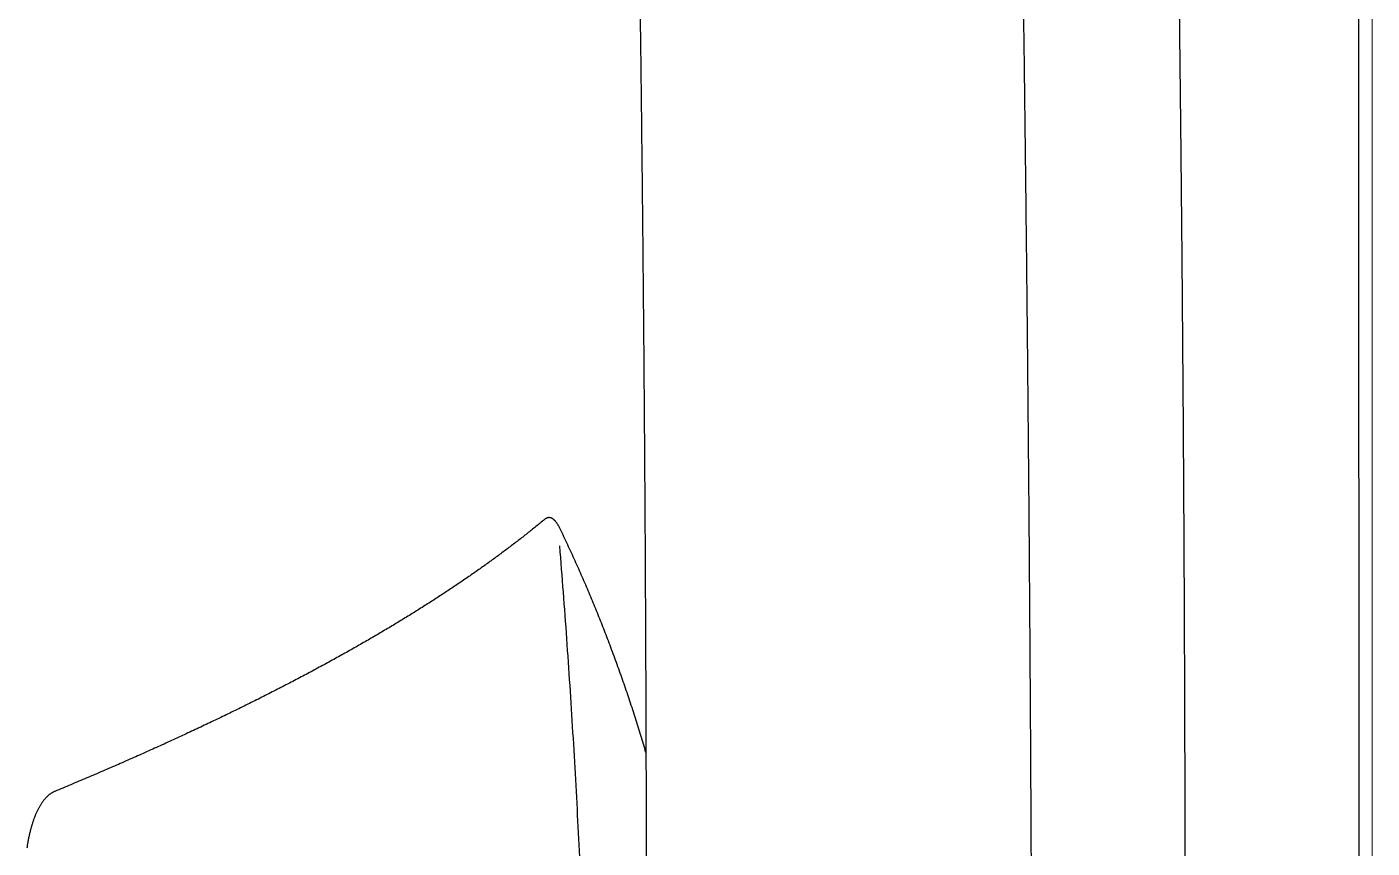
# Model space of a CAD drawing. Extents: x 528 to 612, y 788 to 934.
# Drawn here: x 602.55 to 612.38, y 848.03 to 854.03 of the extents above; entities that cross this region are included whole.
import ezdxf

# ---------------------------------------------------------------- set-up
doc = ezdxf.new("R2010")
doc.units = 0
doc.header["$MEASUREMENT"] = 0
doc.layers.add('1', color=4, linetype='Continuous')

# ---------------------------------------------------------------- blocks, each defined once
blk = doc.blocks.new('2018 FLASH')
at = {"layer": '1', "color": 6, "linetype": 'Continuous', "lineweight": 18}
blk.add_line((84.42, 2.898), (84.42, 81.522), dxfattribs=at)
at = {"layer": '1', "linetype": 'Continuous', "lineweight": 25}
for points, knots in [([(84.2767, 81.4726), (84.2768, 81.4694), (84.2767, 81.4662), (84.2767, 81.4598), (84.2768, 81.4503), (84.2768, 81.4279), (84.2769, 81.3832), (84.2771, 81.2937), (84.2776, 81.1148), (84.2784, 80.7569), (84.2801, 80.0412), (84.2833, 78.6097), (84.286, 77.3828), (84.2912, 74.9289), (84.2944, 73.2929), (84.3032, 68.3851), (84.308, 65.1132), (84.3154, 58.5694), (84.318, 55.2976), (84.3214, 48.7538), (84.323, 42.21), (84.3214, 35.6662), (84.318, 29.1225), (84.3154, 25.8506), (84.308, 19.3068), (84.3032, 16.0349), (84.2914, 9.4911), (84.2844, 6.2193), (84.2767, 2.9474)], [0, 0, 0, 0, 0.000122, 0.000122, 0.000244, 0.000488, 0.000977, 0.001953, 0.003906, 0.007812, 0.015625, 0.03125, 0.0625, 0.0625, 0.125, 0.125, 0.25, 0.25, 0.375, 0.375, 0.5, 0.625, 0.625, 0.75, 0.75, 0.875, 0.875, 1, 1, 1, 1]), ([(83.0502, 39.8852), (83.0508, 40.0521), (83.052, 40.3859), (83.0533, 40.8864), (83.0543, 41.3868), (83.0547, 41.8871), (83.0548, 42.3872), (83.0545, 42.8871), (83.0537, 43.3869), (83.0525, 43.8866), (83.0509, 44.3861), (83.0488, 44.8854), (83.0464, 45.3846), (83.0435, 45.8836), (83.0402, 46.3825), (83.0364, 46.8812), (83.0323, 47.3798), (83.0277, 47.8782), (83.0227, 48.3764), (83.0172, 48.8745), (83.0114, 49.3725), (83.0051, 49.8703), (82.9984, 50.3679), (82.9913, 50.8654), (82.9838, 51.3627), (82.9758, 51.8599), (82.9674, 52.3569), (82.9586, 52.8538), (82.9493, 53.3505), (82.9397, 53.8471), (82.9296, 54.3435), (82.9191, 54.8398), (82.9082, 55.3359), (82.8968, 55.8318), (82.885, 56.3276), (82.8728, 56.8232), (82.8602, 57.3187), (82.8472, 57.8141), (82.8337, 58.3092), (82.8198, 58.8043), (82.8055, 59.2991), (82.7866, 59.9333), (82.7626, 60.7065), (82.7328, 61.6186), (82.7016, 62.5298), (82.669, 63.4401), (82.6349, 64.3497), (82.5994, 65.2583), (82.5624, 66.1661), (82.524, 67.0731), (82.4842, 67.9792), (82.4429, 68.8844), (82.4002, 69.7888), (82.3561, 70.6924), (82.3105, 71.595), (82.2635, 72.4969), (82.215, 73.3979), (82.1651, 74.298), (82.1138, 75.1973), (82.061, 76.0958), (82.0068, 76.9933), (81.9511, 77.8901), (81.8941, 78.786), (81.8548, 79.3829), (81.8352, 79.6812)], [0, 0, 0, 0, 0.012574, 0.025144, 0.03771, 0.050272, 0.06283, 0.075385, 0.087935, 0.100482, 0.113025, 0.125564, 0.138099, 0.15063, 0.163158, 0.175682, 0.188202, 0.200718, 0.213231, 0.225739, 0.238244, 0.250746, 0.263243, 0.275737, 0.288227, 0.300713, 0.313196, 0.325675, 0.338151, 0.350622, 0.36309, 0.375555, 0.388015, 0.400473, 0.412926, 0.425376, 0.437822, 0.450265, 0.462704, 0.47514, 0.487572, 0.5, 0.522935, 0.54585, 0.568745, 0.59162, 0.614475, 0.63731, 0.660125, 0.68292, 0.705695, 0.728451, 0.751187, 0.773903, 0.7966, 0.819277, 0.841935, 0.864573, 0.887192, 0.909792, 0.932373, 0.954934, 0.977477, 1, 1, 1, 1]), ([(79.0543, 50.3892), (79.0566, 50.2323), (79.0612, 49.9187), (79.0676, 49.4482), (79.0737, 48.9779), (79.0793, 48.5076), (79.0845, 48.0374), (79.0893, 47.5673), (79.0938, 47.0972), (79.0978, 46.6273), (79.1014, 46.1574), (79.1046, 45.6876), (79.1074, 45.2179), (79.1097, 44.7483), (79.1117, 44.2788), (79.1127, 43.9658), (79.1132, 43.8093)], [0, 0, 0, 0, 0.071513, 0.143013, 0.2145, 0.285974, 0.357435, 0.428883, 0.500318, 0.57174, 0.643149, 0.714545, 0.785928, 0.857298, 0.928656, 1, 1, 1, 1]), ([(81.8548, 50.4311), (81.8574, 50.2524), (81.8627, 49.895), (81.8701, 49.3589), (81.8771, 48.8228), (81.8837, 48.2867), (81.89, 47.7506), (81.8958, 47.2145), (81.9012, 46.6784), (81.9062, 46.1423), (81.9108, 45.6063), (81.915, 45.0702), (81.9188, 44.5341), (81.9223, 43.998), (81.9253, 43.4619), (81.9279, 42.9259), (81.9301, 42.3898), (81.9319, 41.8537), (81.9333, 41.3177), (81.9343, 40.7816), (81.9349, 40.2455), (81.9351, 39.7095), (81.9349, 39.1734), (81.9343, 38.6374), (81.9333, 38.1013), (81.9319, 37.5653), (81.9301, 37.0292), (81.9279, 36.4932), (81.9253, 35.9571), (81.9223, 35.4211), (81.9188, 34.8851), (81.915, 34.349), (81.9108, 33.813), (81.9062, 33.277), (81.9012, 32.741), (81.8958, 32.2049), (81.89, 31.6689), (81.8837, 31.1329), (81.8771, 30.5969), (81.8701, 30.0609), (81.8627, 29.5249), (81.8574, 29.1675), (81.8548, 28.9889)], [0, 0, 0, 0, 0.025004, 0.050008, 0.075011, 0.100014, 0.125017, 0.150019, 0.175021, 0.200023, 0.225024, 0.250025, 0.275026, 0.300027, 0.325027, 0.350027, 0.375027, 0.400027, 0.425026, 0.450026, 0.475025, 0.500024, 0.525023, 0.550022, 0.575021, 0.60002, 0.625018, 0.650017, 0.675016, 0.700014, 0.725013, 0.750011, 0.77501, 0.800008, 0.825007, 0.850006, 0.875005, 0.900003, 0.925002, 0.950001, 0.975001, 1, 1, 1, 1]), ([(78.486, 45.446), (78.4848, 45.4486), (78.4823, 45.4537), (78.4785, 45.4609), (78.4747, 45.4678), (78.4708, 45.4744), (78.467, 45.4805), (78.4631, 45.4863), (78.4592, 45.4917), (78.4553, 45.4968), (78.4513, 45.5014), (78.4474, 45.5057), (78.4434, 45.5096), (78.4395, 45.5131), (78.4355, 45.5163), (78.4315, 45.5191), (78.4275, 45.5214), (78.4235, 45.5234), (78.4195, 45.525), (78.4155, 45.5262), (78.4115, 45.527), (78.4075, 45.5275), (78.4035, 45.5275), (78.3995, 45.5272), (78.3955, 45.5264), (78.3915, 45.5253), (78.3875, 45.5238), (78.3836, 45.5219), (78.3796, 45.5197), (78.3757, 45.517), (78.3731, 45.5149), (78.3718, 45.5139)], [0, 0, 0, 0, 0.034482, 0.068965, 0.103447, 0.13793, 0.172413, 0.206896, 0.24138, 0.275863, 0.310346, 0.344829, 0.379312, 0.413795, 0.448277, 0.482759, 0.51724, 0.551722, 0.586204, 0.620687, 0.655169, 0.689652, 0.724136, 0.758619, 0.793103, 0.827586, 0.862069, 0.896552, 0.931035, 0.965517, 1, 1, 1, 1]), ([(78.3718, 45.5139), (78.3615, 45.5053), (78.3407, 45.4882), (78.3092, 45.4626), (78.2773, 45.4369), (78.245, 45.4112), (78.2124, 45.3855), (78.1793, 45.3598), (78.1459, 45.3341), (78.112, 45.3084), (78.0778, 45.2827), (78.0432, 45.257), (78.0082, 45.2313), (77.9728, 45.2056), (77.937, 45.1798), (77.9009, 45.1541), (77.8643, 45.1284), (77.8274, 45.1026), (77.79, 45.0769), (77.7523, 45.0512), (77.7141, 45.0254), (77.6756, 44.9997), (77.6366, 44.9739), (77.5973, 44.9482), (77.5575, 44.9224), (77.5174, 44.8967), (77.4768, 44.8709), (77.4359, 44.8451), (77.3945, 44.8194), (77.3528, 44.7936), (77.3106, 44.7679), (77.2681, 44.7421), (77.2251, 44.7163), (77.1817, 44.6906), (77.138, 44.6648), (77.0938, 44.6391), (77.0492, 44.6133), (77.0042, 44.5875), (76.9588, 44.5618), (76.913, 44.536), (76.8668, 44.5103), (76.8201, 44.4845), (76.7731, 44.4588), (76.7257, 44.433), (76.6778, 44.4073), (76.6296, 44.3815), (76.5809, 44.3558), (76.5319, 44.33), (76.4824, 44.3043), (76.4325, 44.2785), (76.3823, 44.2528), (76.3316, 44.227), (76.2805, 44.2013), (76.229, 44.1756), (76.1771, 44.1498), (76.1248, 44.1241), (76.0721, 44.0984), (76.019, 44.0727), (75.9655, 44.047), (75.8948, 44.0133), (75.8064, 43.9716), (75.6996, 43.9219), (75.5913, 43.8723), (75.4815, 43.8226), (75.3702, 43.773), (75.2575, 43.7234), (75.1434, 43.6739), (75.0278, 43.6243), (74.9109, 43.5748), (74.8317, 43.5419), (74.7921, 43.5254)], [0, 0, 0, 0, 0.012931, 0.025862, 0.038793, 0.051724, 0.064656, 0.077587, 0.090518, 0.10345, 0.116381, 0.129312, 0.142244, 0.155175, 0.168107, 0.181038, 0.193969, 0.206901, 0.219832, 0.232763, 0.245694, 0.258625, 0.271557, 0.284488, 0.297419, 0.31035, 0.32328, 0.336211, 0.349142, 0.362073, 0.375004, 0.387934, 0.400865, 0.413796, 0.426726, 0.439657, 0.452588, 0.465518, 0.478449, 0.49138, 0.50431, 0.517241, 0.530172, 0.543103, 0.556034, 0.568964, 0.581895, 0.594826, 0.607757, 0.620688, 0.633618, 0.646549, 0.65948, 0.67241, 0.685341, 0.698272, 0.711202, 0.724133, 0.737064, 0.749995, 0.774996, 0.799997, 0.824998, 0.849999, 0.875, 0.900001, 0.925001, 0.950001, 0.975, 1, 1, 1, 1]), ([(78.8388, 44.6259), (78.8313, 44.6454), (78.8164, 44.6843), (78.7934, 44.7428), (78.7701, 44.8013), (78.7464, 44.8599), (78.7223, 44.9184), (78.6977, 44.977), (78.6728, 45.0355), (78.6474, 45.0941), (78.6216, 45.1527), (78.5953, 45.2114), (78.5687, 45.27), (78.5416, 45.3287), (78.5141, 45.3873), (78.4954, 45.4265), (78.486, 45.446)], [0, 0, 0, 0, 0.071429, 0.142858, 0.214286, 0.285715, 0.357143, 0.428572, 0.5, 0.571429, 0.642857, 0.714285, 0.785714, 0.857142, 0.928571, 1, 1, 1, 1]), ([(78.4847, 34.0992), (78.4897, 34.1635), (78.4999, 34.2923), (78.5146, 34.4857), (78.5288, 34.6797), (78.5425, 34.8743), (78.5557, 35.0694), (78.5684, 35.2651), (78.5806, 35.4613), (78.5922, 35.6581), (78.6033, 35.8554), (78.6139, 36.0533), (78.624, 36.2518), (78.6335, 36.4508), (78.6425, 36.6504), (78.6509, 36.8505), (78.6588, 37.0512), (78.6661, 37.2524), (78.6729, 37.4542), (78.6791, 37.6565), (78.6847, 37.8594), (78.6898, 38.0629), (78.6943, 38.2668), (78.6982, 38.4714), (78.7015, 38.6765), (78.7042, 38.8821), (78.7063, 39.0883), (78.7078, 39.2951), (78.7087, 39.5024), (78.7091, 39.7617), (78.7083, 40.0725), (78.7054, 40.4338), (78.7008, 40.7935), (78.6943, 41.1516), (78.686, 41.508), (78.676, 41.8628), (78.6643, 42.216), (78.6508, 42.5675), (78.6356, 42.9174), (78.6188, 43.2656), (78.6003, 43.6122), (78.5803, 43.9571), (78.5586, 44.3004), (78.5353, 44.642), (78.5105, 44.982), (78.4927, 45.2081), (78.4839, 45.3208)], [0, 0, 0, 0, 0.017223, 0.034493, 0.051809, 0.069171, 0.08658, 0.104036, 0.121537, 0.139086, 0.156681, 0.174323, 0.192012, 0.209748, 0.227531, 0.245362, 0.263239, 0.281164, 0.299137, 0.317157, 0.335225, 0.35334, 0.371503, 0.389715, 0.407974, 0.426282, 0.444638, 0.463043, 0.481496, 0.499998, 0.532309, 0.564476, 0.5965, 0.62838, 0.660118, 0.691714, 0.72317, 0.754484, 0.785659, 0.816694, 0.84759, 0.878347, 0.908967, 0.939448, 0.969793, 1, 1, 1, 1]), ([(79.1132, 43.8093), (79.1071, 43.8302), (79.0948, 43.8719), (79.0759, 43.9346), (79.0566, 43.9973), (79.0368, 44.0601), (79.0166, 44.1229), (78.9959, 44.1857), (78.9748, 44.2485), (78.9533, 44.3113), (78.9313, 44.3742), (78.9089, 44.4371), (78.886, 44.5), (78.8627, 44.5629), (78.8468, 44.6049), (78.8388, 44.6259)], [0, 0, 0, 0, 0.076923, 0.153846, 0.230769, 0.307692, 0.384615, 0.461539, 0.538462, 0.615385, 0.692309, 0.769232, 0.846155, 0.923077, 1, 1, 1, 1]), ([(79.1132, 43.8093), (79.1134, 43.7333), (79.1139, 43.5814), (79.1144, 43.3535), (79.1148, 43.1256), (79.1152, 42.8978), (79.1154, 42.6699), (79.1155, 42.4421), (79.1156, 42.2143), (79.1155, 41.9866), (79.1154, 41.7588), (79.1152, 41.5311), (79.1148, 41.3034), (79.1144, 41.0757), (79.1139, 40.848), (79.1133, 40.6204), (79.1126, 40.3928), (79.1117, 40.1652), (79.1106, 39.9376), (79.1102, 39.7859), (79.11, 39.71)], [0, 0, 0, 0, 0.0555968, 0.1111887, 0.1667757, 0.2223579, 0.2779353, 0.3335077, 0.3890754, 0.4446382, 0.5001961, 0.5557492, 0.6112975, 0.6668409, 0.7223795, 0.7779132, 0.8334422, 0.8889664, 0.9444858, 1, 1, 1, 1]), ([(74.7921, 43.5254), (74.7901, 43.5245), (74.786, 43.5227), (74.7799, 43.5197), (74.7739, 43.5163), (74.7679, 43.5126), (74.7619, 43.5087), (74.756, 43.5044), (74.7502, 43.4997), (74.7444, 43.4948), (74.7387, 43.4896), (74.733, 43.4841), (74.7274, 43.4783), (74.7219, 43.4722), (74.7164, 43.4657), (74.711, 43.459), (74.7057, 43.452), (74.7005, 43.4448), (74.6953, 43.4372), (74.6902, 43.4294), (74.6852, 43.4212), (74.6803, 43.4128), (74.6755, 43.4042), (74.6707, 43.3952), (74.6661, 43.386), (74.6615, 43.3765), (74.6571, 43.3668), (74.6528, 43.3568), (74.6485, 43.3465), (74.6444, 43.336), (74.6403, 43.3253), (74.6364, 43.3143), (74.6326, 43.3031), (74.6288, 43.2917), (74.6252, 43.28), (74.6217, 43.2682), (74.6184, 43.2561), (74.6151, 43.2438), (74.6119, 43.2313), (74.6089, 43.2187), (74.606, 43.2058), (74.6032, 43.1928), (74.6005, 43.1796), (74.598, 43.1662), (74.5955, 43.1526), (74.5932, 43.1389), (74.5911, 43.1251), (74.5897, 43.1157), (74.5891, 43.111)], [0, 0, 0, 0, 0.02174, 0.04348, 0.065222, 0.086963, 0.108706, 0.130449, 0.152193, 0.173937, 0.195682, 0.217426, 0.23917, 0.260913, 0.282656, 0.304397, 0.326137, 0.347876, 0.369613, 0.391348, 0.413082, 0.434815, 0.456547, 0.478278, 0.500009, 0.521741, 0.543474, 0.565208, 0.586943, 0.60868, 0.630418, 0.652158, 0.673898, 0.69564, 0.717382, 0.739124, 0.760867, 0.782609, 0.804351, 0.826093, 0.847833, 0.869573, 0.891312, 0.91305, 0.934788, 0.956525, 0.978262, 1, 1, 1, 1])]:
    blk.add_open_spline(points, degree=3, knots=knots, dxfattribs=at)

msp = doc.modelspace()

# ---------------------------------------------------------------- block references
at = {"layer": '1'}
msp.add_blockref('2018 FLASH', (527.9647, 804.9191), dxfattribs=at)

doc.saveas('drawing.dxf')
